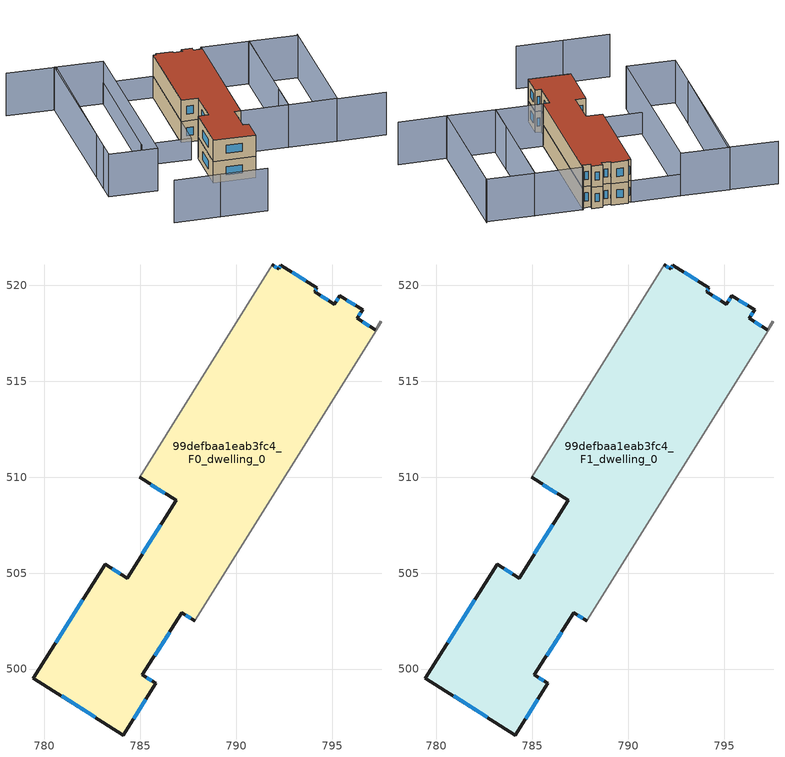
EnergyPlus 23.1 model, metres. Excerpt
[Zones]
99defbaa1eab3fc4_F0_dwelling_0
 floor ground (EU_floor_Construction): 796.59,518.71 796.31,518.27 797.24,517.68 797.52,518.12 797.58,518.09 787.85,502.52 787.17,502.95 785.12,499.69 785.81,499.26 784.13,496.57 779.44,499.52 783.18,505.46 784.33,504.74 786.88,508.79 784.97,509.99 791.89,521.05 792.21,520.85 792.33,521.05 794.21,519.86 794.09,519.67 795.12,519.01 795.4,519.46 z0
 wall outside (EU_wall_Construction): 797.24,517.68 796.31,518.27 796.59,518.71 795.4,519.46 795.12,519.01 794.09,519.67 794.21,519.86 792.33,521.05 792.21,520.85 791.89,521.05 / 784.97,509.99 786.88,508.79 784.33,504.74 783.18,505.46 779.44,499.52 784.13,496.57 785.81,499.26 785.12,499.69 787.17,502.95 787.85,502.52 z0:3
 wall adiabatic (EU_wall_Construction): 787.85,502.52 797.58,518.09 797.52,518.12 797.24,517.68 / 791.89,521.05 784.97,509.99 z0:3
 window (EU_Window_Construction): 795.31,519.32 795.21,519.15 / 796.22,518.94 795.77,519.23 / 796.39,518.41 796.5,518.57 / 796.95,517.86 796.6,518.09 / 787.38,502.81 787.64,502.65 / 785.76,500.71 786.53,501.93 / 785.6,499.39 785.34,499.56 / 784.66,497.4 785.29,498.42 / 780.9,498.6 782.67,497.49 / 782.02,503.61 780.61,501.37 / 783.97,504.96 783.54,505.23 / 786.08,507.53 785.12,506 / 785.57,509.61 786.28,509.16 / 792.11,520.91 791.99,520.99 / 792.3,520.98 792.25,520.91 / 793.63,520.23 792.92,520.68 / 794.13,519.73 794.18,519.8 / 794.8,519.22 794.41,519.46 z0.93:2.07
99defbaa1eab3fc4_F1_dwelling_0
 floor to 99defbaa1eab3fc4_F0_dwelling_0 (EU_floor_Construction): 796.59,518.71 796.31,518.27 797.24,517.68 797.52,518.12 797.58,518.09 787.85,502.52 787.17,502.95 785.12,499.69 785.81,499.26 784.13,496.57 779.44,499.52 783.18,505.46 784.33,504.74 786.88,508.79 784.97,509.99 791.89,521.05 792.21,520.85 792.33,521.05 794.21,519.86 794.09,519.67 795.12,519.01 795.4,519.46 z3
 wall outside (EU_wall_Construction): 797.24,517.68 796.31,518.27 796.59,518.71 795.4,519.46 795.12,519.01 794.09,519.67 794.21,519.86 792.33,521.05 792.21,520.85 791.89,521.05 / 784.97,509.99 786.88,508.79 784.33,504.74 783.18,505.46 779.44,499.52 784.13,496.57 785.81,499.26 785.12,499.69 787.17,502.95 787.85,502.52 z3:6
 wall adiabatic (EU_wall_Construction): 787.85,502.52 797.58,518.09 797.52,518.12 797.24,517.68 / 791.89,521.05 784.97,509.99 z3:6
 window (EU_Window_Construction): 795.31,519.32 795.21,519.15 / 796.22,518.94 795.77,519.23 / 796.39,518.41 796.5,518.57 / 796.95,517.86 796.6,518.09 / 787.38,502.81 787.64,502.65 / 785.76,500.71 786.53,501.93 / 785.6,499.39 785.34,499.56 / 784.66,497.4 785.29,498.42 / 780.9,498.6 782.67,497.49 / 782.02,503.61 780.61,501.37 / 783.97,504.96 783.54,505.23 / 786.08,507.53 785.12,506 / 785.57,509.61 786.28,509.16 / 792.11,520.91 791.99,520.99 / 792.3,520.98 792.25,520.91 / 793.63,520.23 792.92,520.68 / 794.13,519.73 794.18,519.8 / 794.8,519.22 794.41,519.46 z3.93:5.07
 roof outside (EU_roof_Construction): 787.85,502.52 797.58,518.09 797.52,518.12 797.24,517.68 796.31,518.27 796.59,518.71 795.4,519.46 795.12,519.01 794.09,519.67 794.21,519.86 792.33,521.05 792.21,520.85 791.89,521.05 784.97,509.99 786.88,508.79 784.33,504.74 783.18,505.46 779.44,499.52 784.13,496.57 785.81,499.26 785.12,499.69 787.17,502.95 z6
shading: 803.94,492.5 798.54,495.85 / 798.54,495.85 808.32,511.61 / 773.19,492.46 778.37,489.25 / 768.01,495.68 773.19,492.47 / 775.71,531.28 781.21,527.78 / 781.21,527.78 769.09,508.72 / 808.2,511.41 798.55,495.87 / 798.55,495.87 793.16,499.21 / 793.16,499.21 802.8,514.76 / 802.8,514.76 808.2,511.41 / 786.41,524.56 773.16,503.2 / 773.16,503.2 767.78,506.54 / 767.78,506.54 781.02,527.9 / 781.02,527.9 786.41,524.56 / 787.85,502.51 797.58,518.09 / 797.58,518.09 802.87,514.78 / 802.87,514.78 793.13,499.2 / 793.13,499.2 787.85,502.51 z0:6; 791.9,521.07 782.43,505.92 / 782.43,505.92 776.91,509.37 / 776.91,509.37 786.38,524.52 / 786.38,524.52 791.9,521.07 z0:3
[Building]
EU S2 Campaign: North Axis=0; Terrain=City; Solar Distribution=FullExterior
[Site:Location]
Montreal-Trudeau.Intl.AP: Latitude=45.4667; Longitude=-73.75; Time Zone=-5; Elevation=36
[SizingPeriod:WeatherFileDays]
AnnualSizingPeriod: Begin Month=1; Begin Day of Month=1; End Month=12; End Day of Month=31; Day of Week for Start Day=Monday; Use Weather File Daylight Saving Period=No; Use Weather File Rain and Snow Indicators=No
[MATERIAL]
EU_InternalMass_Material: Roughness=MediumRough; Thickness=0.1; Conductivity=1; Density=1800; Specific Heat=900; Thermal Absorptance=0.9; Solar Absorptance=0.7; Visible Absorptance=0.7
[MATERIAL:NOMASS] Roughness=MediumRough; Thermal Absorptance=0.9; Solar Absorptance=0.7; Visible Absorptance=0.7
Name | Thermal Resistance
EU_wall_NoMass; EU_floor_NoMass | 1.36485
EU_roof_NoMass | 2.55992
[WINDOWMATERIAL:SIMPLEGLAZINGSYSTEM]
EU_Window_SimpleGlazing: UFactor=3.92339; Solar Heat Gain Coefficient=0.8; Visible Transmittance=0.8
[CONSTRUCTION]
EU_wall_Construction: EU_wall_NoMass
EU_roof_Construction: EU_roof_NoMass
EU_floor_Construction: EU_floor_NoMass
EU_Window_Construction: EU_Window_SimpleGlazing
EU_InternalMass_Construction: EU_InternalMass_Material
[ZONE] Type=1; Multiplier=1; Ceiling Height=autocalculate; Floor Area=autocalculate; Part of Total Floor Area=Yes
Name | Volume
99defbaa1eab3fc4_F0_dwelling_0 | 421.052
99defbaa1eab3fc4_F1_dwelling_0 | 421.05
[INTERNALMASS] Construction=EU_InternalMass_Construction; Surface Area=140.35
Name | Zone or ZoneList
99defbaa1eab3fc4_F0_dwelling_0_EU_InternalMass | 99defbaa1eab3fc4_F0_dwelling_0
99defbaa1eab3fc4_F1_dwelling_0_EU_InternalMass | 99defbaa1eab3fc4_F1_dwelling_0
[OTHEREQUIPMENT] Fuel Type=Electricity; Design Level Calculation Method=Watts/Area; Power per Zone Floor Area=1; Fraction Latent=0; Fraction Radiant=0; Fraction Lost=0; Carbon Dioxide Generation Rate=0; EndUse Subcategory=EU_Step8_InternalGains
Name | Zone or ZoneList or Space or SpaceList | Schedule
EU_Step8_InternalGain_99defbaa1eab3fc4_F0_dwelling_0_f000 | 99defbaa1eab3fc4_F0_dwelling_0 | EU_Step8_GainSchedule_99defbaa1eab3fc4_F0_dwelling_0_f000
EU_Step8_InternalGain_99defbaa1eab3fc4_F1_dwelling_0_f000 | 99defbaa1eab3fc4_F1_dwelling_0 | EU_Step8_GainSchedule_99defbaa1eab3fc4_F1_dwelling_0_f000
[ZONEVENTILATION:DESIGNFLOWRATE] Schedule=EU_AlwaysOn; Design Flow Rate Calculation Method=AirChanges/Hour; Air Changes per Hour=0.860309; Ventilation Type=Natural; Fan Pressure Rise=0; Fan Total Efficiency=1; Constant Term Coefficient=1; Temperature Term Coefficient=0; Velocity Term Coefficient=0; Velocity Squared Term Coefficient=0; Minimum Indoor Temperature=-100; Maximum Indoor Temperature=100; Delta Temperature=-100; Minimum Outdoor Temperature=-100; Maximum Outdoor Temperature=100; Maximum Wind Speed=40
Name | Zone or ZoneList or Space or SpaceList
EU_ConstantAir_99defbaa1eab3fc4_F0_dwelling_0 | 99defbaa1eab3fc4_F0_dwelling_0
EU_ConstantAir_99defbaa1eab3fc4_F1_dwelling_0 | 99defbaa1eab3fc4_F1_dwelling_0
[HVACTEMPLATE:THERMOSTAT] Constant Heating Setpoint=20; Constant Cooling Setpoint=50
EU_HeatOnly_99defbaa1eab3fc4_F0_dwelling_0; EU_HeatOnly_99defbaa1eab3fc4_F1_dwelling_0
[HVACTEMPLATE:ZONE:IDEALLOADSAIRSYSTEM] System Availability Schedule=EU_AlwaysOn; Maximum Heating Supply Air Temperature=50; Minimum Cooling Supply Air Temperature=13; Maximum Heating Supply Air Humidity Ratio=0.0156; Minimum Cooling Supply Air Humidity Ratio=0.0077; Heating Limit=NoLimit; Cooling Limit=NoLimit; Heating Availability Schedule=EU_AlwaysOn; Cooling Availability Schedule=EU_CoolingOff; Dehumidification Control Type=ConstantSensibleHeatRatio; Cooling Sensible Heat Ratio=0.7; Dehumidification Setpoint=60; Humidification Control Type=None; Humidification Setpoint=30; Outdoor Air Method=None; Outdoor Air Flow Rate per Person=0.00944; Outdoor Air Flow Rate per Zone Floor Area=0; Outdoor Air Flow Rate per Zone=0; Demand Controlled Ventilation Type=None; Outdoor Air Economizer Type=NoEconomizer; Heat Recovery Type=None; Sensible Heat Recovery Effectiveness=0.7; Latent Heat Recovery Effectiveness=0.65
Name | Template Thermostat
99defbaa1eab3fc4_F0_dwelling_0 | EU_HeatOnly_99defbaa1eab3fc4_F0_dwelling_0
99defbaa1eab3fc4_F1_dwelling_0 | EU_HeatOnly_99defbaa1eab3fc4_F1_dwelling_0
[SIZING:ZONE] Zone Cooling Design Supply Air Temperature Input Method=SupplyAirTemperature; Zone Cooling Design Supply Air Temperature=13; Zone Heating Design Supply Air Temperature Input Method=SupplyAirTemperature; Zone Heating Design Supply Air Temperature=50; Zone Cooling Design Supply Air Humidity Ratio=0.008; Zone Heating Design Supply Air Humidity Ratio=0.008; Cooling Design Air Flow Method=DesignDay; Cooling Design Air Flow Rate=0; Cooling Minimum Air Flow per Zone Floor Area=0.000762; Cooling Minimum Air Flow=0; Cooling Minimum Air Flow Fraction=0.2; Heating Design Air Flow Method=DesignDay; Heating Design Air Flow Rate=0; Heating Maximum Air Flow per Zone Floor Area=0.002032; Heating Maximum Air Flow=0.141576; Heating Maximum Air Flow Fraction=0.3; Account for Dedicated Outdoor Air System=No; Dedicated Outdoor Air System Control Strategy=NeutralSupplyAir; Dedicated Outdoor Air Low Setpoint Temperature for Design=autosize; Dedicated Outdoor Air High Setpoint Temperature for Design=autosize; Zone Load Sizing Method=Sensible Load Only No Latent Load; Zone Latent Cooling Design Supply Air Humidity Ratio Input Method=HumidityRatioDifference; Zone Cooling Design Supply Air Humidity Ratio Difference=0.005; Zone Latent Heating Design Supply Air Humidity Ratio Input Method=HumidityRatioDifference; Zone Humidification Design Supply Air Humidity Ratio Difference=0.005
99defbaa1eab3fc4_F0_dwelling_0; 99defbaa1eab3fc4_F1_dwelling_0
[SCHEDULE:CONSTANT]
Name | Hourly Value
EU_AlwaysOn | 1
EU_CoolingOff | 0
[SCHEDULE:FILE] Column Number=1; Rows to Skip at Top=0; Number of Hours of Data=8760; Column Separator=Comma; Interpolate to Timestep=No; Minutes per Item=60; Adjust Schedule for Daylight Savings=Yes
Name | File
EU_Step8_GainSchedule_99defbaa1eab3fc4_F0_dwelling_0_f000 | ../../schedules/99defbaa1eab3fc4/99defbaa1eab3fc4_F0_dwelling_0_f000_gain.csv
EU_Step8_GainSchedule_99defbaa1eab3fc4_F1_dwelling_0_f000 | ../../schedules/99defbaa1eab3fc4/99defbaa1eab3fc4_F1_dwelling_0_f000_gain.csv
